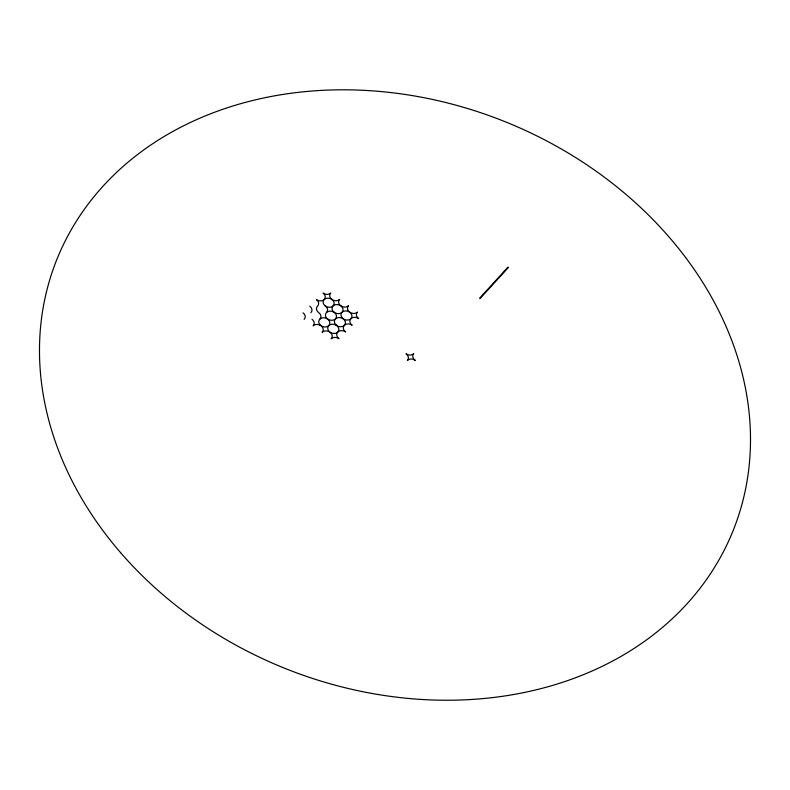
<?xml version="1.0" encoding="UTF-8"?>
<svg xmlns="http://www.w3.org/2000/svg" width="790" height="790" viewBox="0 0 790 790"><rect width="100%" height="100%" fill="white"/><g stroke="black" fill="none" stroke-linecap="round" stroke-linejoin="round"><path stroke-width="1.19" d="M325.332 306.007A5.658 4.483 17 0 1 326.477 312.504M319.822 319.15A5.678 4.523 16.7 0 0 318.686 312.603A5.658 4.483 17 0 1 317.55 306.105A5.649 4.473 16.5 0 0 316.435 299.627A5.629 4.434 16.8 0 0 324.186 299.558A5.629 4.434 16.8 0 0 323.051 293.12A5.599 4.394 17 0 0 330.763 293.05A5.609 4.414 17.5 0 0 331.928 299.459A5.609 4.414 17.5 0 0 339.631 299.38A5.609 4.424 18 0 0 340.816 305.819A5.609 4.424 18 0 0 348.528 305.72A5.619 4.434 18.4 0 0 349.733 312.188A5.619 4.434 18.4 0 0 357.435 312.09A5.619 4.454 18.9 0 0 358.67 318.577A5.649 4.483 18.7 0 0 350.938 318.696A5.649 4.483 18.7 0 0 352.172 325.233A5.668 4.523 18.5 0 0 344.391 325.362A5.668 4.523 18.5 0 0 345.605 331.938A5.698 4.562 18.2 0 0 337.794 332.077A5.698 4.562 18.2 0 0 338.999 338.703A5.718 4.602 18 0 0 331.138 338.851A5.718 4.592 17.4 0 0 329.973 332.205A5.718 4.592 17.4 0 0 322.113 332.343A5.708 4.572 16.9 0 0 320.967 325.727A5.708 4.572 16.9 0 0 313.107 325.845A5.708 4.562 16.4 0 0 311.981 319.259M309.759 306.194A5.678 4.513 16.3 0 1 310.865 312.712M303.024 312.82A5.698 4.542 16 0 1 304.12 319.377M508.365 267.494L480.053 298.531L479.619 298.215L507.931 267.198L508.365 267.494M324.72 305.503A5.629 4.444 17.3 0 0 333.982 304.496A5.629 4.444 17.3 0 0 327.198 298.205A5.629 4.444 17.3 0 0 324.72 305.503M333.637 311.892A5.639 4.463 17.7 0 0 342.89 310.865A5.639 4.463 17.7 0 0 336.086 304.565A5.639 4.463 17.7 0 0 333.637 311.892M327.021 318.528A5.658 4.503 17.5 0 0 336.323 317.481A5.658 4.503 17.5 0 0 329.499 311.142A5.658 4.503 17.5 0 0 327.021 318.528M320.345 325.213A5.688 4.533 17.2 0 0 329.707 324.157A5.688 4.533 17.2 0 0 322.863 317.778A5.688 4.533 17.2 0 0 320.345 325.213M342.297 318.024A5.639 4.473 18.2 0 0 351.708 317.57A5.639 4.473 18.2 0 0 345.398 310.904A5.639 4.473 18.2 0 0 342.297 318.024M335.987 324.966A5.668 4.513 18 0 0 345.289 323.91A5.668 4.513 18 0 0 338.446 317.55A5.668 4.513 18 0 0 335.987 324.966M329.341 331.691A5.688 4.552 17.7 0 0 338.703 330.615A5.688 4.552 17.7 0 0 331.83 324.216A5.688 4.552 17.7 0 0 329.341 331.691M415.135 360.289A5.688 4.572 22 0 0 407.423 360.467A5.688 4.562 21.5 0 0 406.04 353.792A5.658 4.523 21.6 0 0 413.733 353.624A5.668 4.533 22.2 0 0 415.135 360.289M120.623 552.694A364.309 294.67 21.8 0 0 727.965 542.513A364.309 294.67 21.8 0 0 336.382 89.862A364.309 294.67 21.8 0 0 120.623 552.694"/></g></svg>
